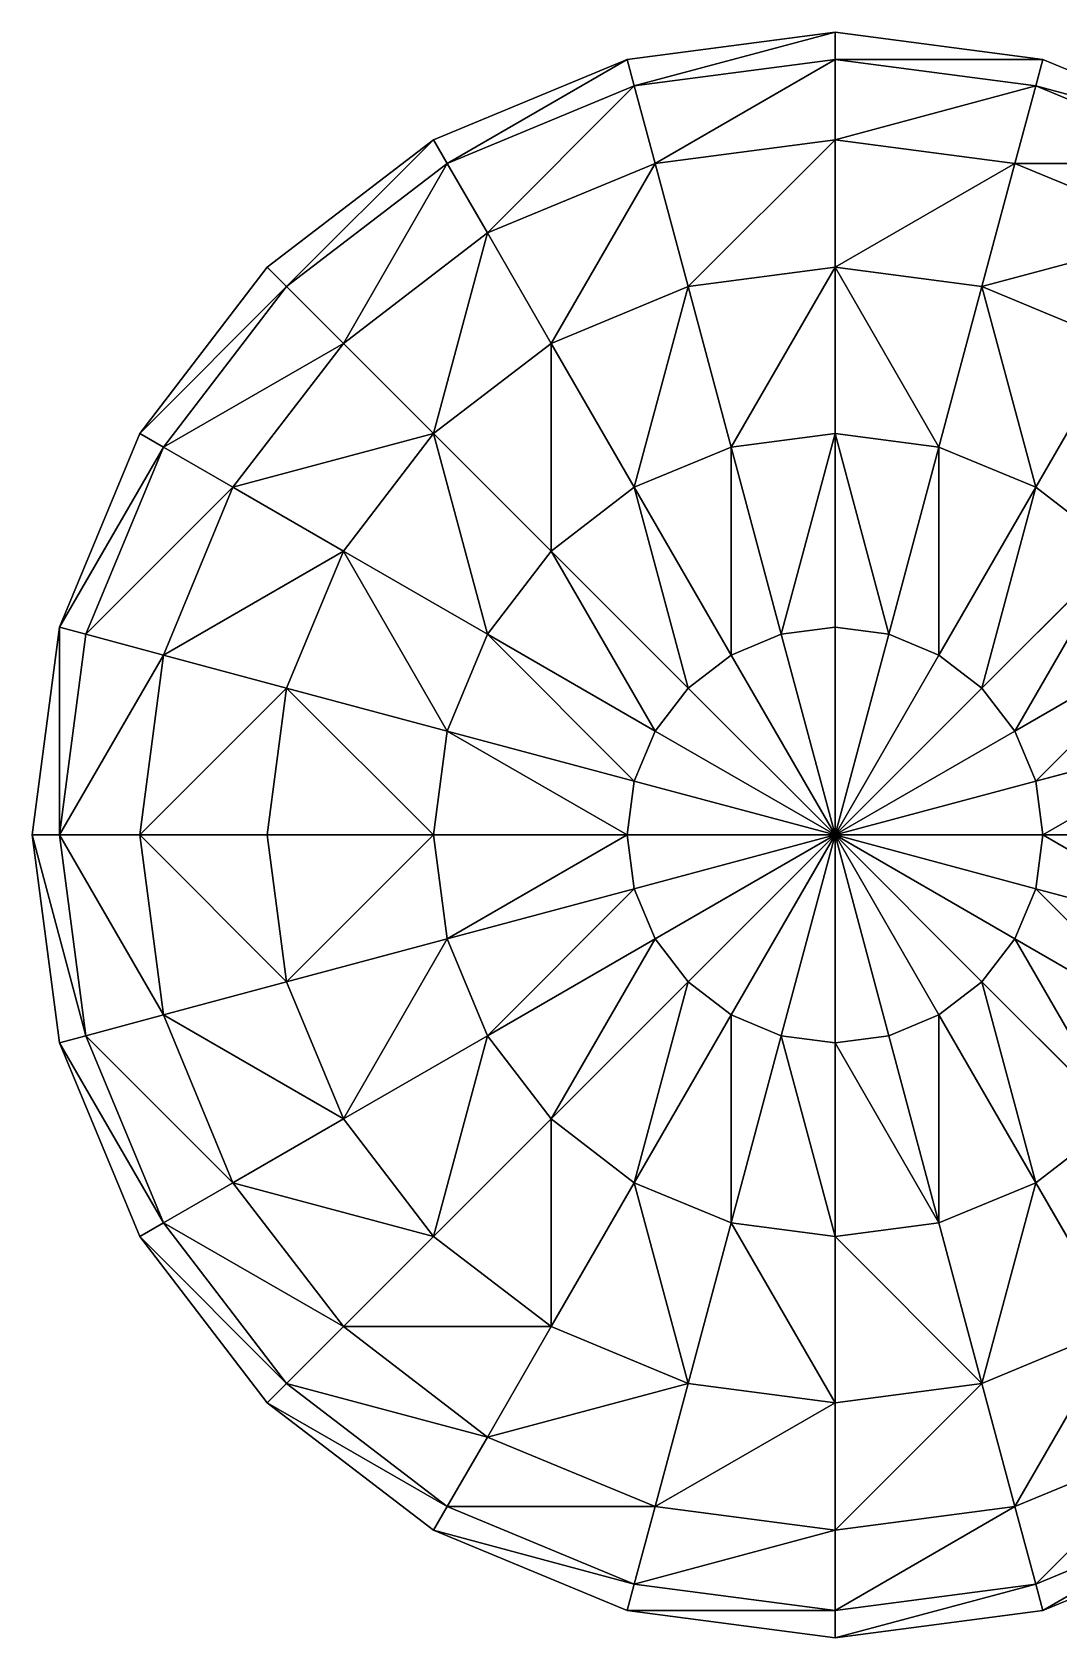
# Model space of a CAD drawing. Extents: x 0 to 80, y 0 to 80.
# Drawn here: x 0 to 51.2, y 0 to 80 of the extents above; entities that cross this region are included whole.
import ezdxf

# ---------------------------------------------------------------- set-up
doc = ezdxf.new("R2010")
doc.units = 0
doc.header["$MEASUREMENT"] = 0
doc.layers.get('0').update_dxf_attribs({"color": 13, "linetype": 'CONTINUOUS'})

msp = doc.modelspace()

# ---------------------------------------------------------------- linework, layer by layer
for p, q in [((29.647, 78.637), (40, 80)), ((40, 78.637, 10.353), (40, 80)), ((40, 80), (50.353, 78.637)), ((20, 74.641), (29.647, 78.637)), ((30, 77.321, 10.353), (29.647, 78.637)), ((30, 77.321, 10.353), (40, 78.637, 10.353)), ((40, 74.641, 20), (40, 78.637, 10.353)), ((40, 78.637, 10.353), (50, 77.321, 10.353)), ((50, 77.321, 10.353), (50.353, 78.637)), ((50.353, 78.637), (60, 74.641)), ((20.681, 73.461, 10.353), (30, 77.321, 10.353)), ((31.034, 73.461, 20), (30, 77.321, 10.353)), ((48.966, 73.461, 20), (50, 77.321, 10.353)), ((50, 77.321, 10.353), (59.319, 73.461, 10.353)), ((11.716, 68.284), (20, 74.641)), ((20.681, 73.461, 10.353), (20, 74.641)), ((31.034, 73.461, 20), (40, 74.641, 20)), ((40, 68.284, 28.284), (40, 74.641, 20)), ((40, 74.641, 20), (48.966, 73.461, 20)), ((12.679, 67.321, 10.353), (20.681, 73.461, 10.353)), ((22.679, 70, 20), (20.681, 73.461, 10.353)), ((22.679, 70, 20), (31.034, 73.461, 20)), ((32.679, 67.321, 28.284), (31.034, 73.461, 20)), ((47.321, 67.321, 28.284), (48.966, 73.461, 20)), ((48.966, 73.461, 20), (57.321, 70, 20)), ((15.505, 64.495, 20), (22.679, 70, 20)), ((25.858, 64.495, 28.284), (22.679, 70, 20)), ((5.359, 60), (11.716, 68.284)), ((12.679, 67.321, 10.353), (11.716, 68.284)), ((32.679, 67.321, 28.284), (40, 68.284, 28.284)), ((40, 60, 34.641), (40, 68.284, 28.284)), ((40, 68.284, 28.284), (47.321, 67.321, 28.284)), ((6.539, 59.319, 10.353), (12.679, 67.321, 10.353)), ((15.505, 64.495, 20), (12.679, 67.321, 10.353)), ((25.858, 64.495, 28.284), (32.679, 67.321, 28.284)), ((34.824, 59.319, 34.641), (32.679, 67.321, 28.284)), ((45.176, 59.319, 34.641), (47.321, 67.321, 28.284)), ((47.321, 67.321, 28.284), (54.142, 64.495, 28.284)), ((10, 57.321, 20), (15.505, 64.495, 20)), ((20, 60, 28.284), (15.505, 64.495, 20)), ((20, 60, 28.284), (25.858, 64.495, 28.284)), ((30, 57.321, 34.641), (25.858, 64.495, 28.284)), ((50, 57.321, 34.641), (54.142, 64.495, 28.284)), ((1.363, 50.353), (5.359, 60)), ((6.539, 59.319, 10.353), (5.359, 60)), ((15.505, 54.142, 28.284), (20, 60, 28.284)), ((25.858, 54.142, 34.641), (20, 60, 28.284)), ((34.824, 59.319, 34.641), (40, 60, 34.641)), ((40, 50.353, 38.637), (40, 60, 34.641)), ((40, 60, 34.641), (45.176, 59.319, 34.641)), ((2.679, 50, 10.353), (6.539, 59.319, 10.353)), ((10, 57.321, 20), (6.539, 59.319, 10.353)), ((30, 57.321, 34.641), (34.824, 59.319, 34.641)), ((37.321, 50, 38.637), (34.824, 59.319, 34.641)), ((42.679, 50, 38.637), (45.176, 59.319, 34.641)), ((45.176, 59.319, 34.641), (50, 57.321, 34.641)), ((6.539, 48.966, 20), (10, 57.321, 20)), ((15.505, 54.142, 28.284), (10, 57.321, 20)), ((25.858, 54.142, 34.641), (30, 57.321, 34.641)), ((34.824, 48.966, 38.637), (30, 57.321, 34.641)), ((45.176, 48.966, 38.637), (50, 57.321, 34.641)), ((50, 57.321, 34.641), (54.142, 54.142, 34.641)), ((12.679, 47.321, 28.284), (15.505, 54.142, 28.284)), ((22.679, 50, 34.641), (15.505, 54.142, 28.284)), ((22.679, 50, 34.641), (25.858, 54.142, 34.641)), ((32.679, 47.321, 38.637), (25.858, 54.142, 34.641)), ((47.321, 47.321, 38.637), (54.142, 54.142, 34.641)), ((0, 40), (1.363, 50.353)), ((2.679, 50, 10.353), (1.363, 50.353)), ((1.363, 40, 10.353), (2.679, 50, 10.353)), ((6.539, 48.966, 20), (2.679, 50, 10.353)), ((20.681, 45.176, 34.641), (22.679, 50, 34.641)), ((31.034, 45.176, 38.637), (22.679, 50, 34.641)), ((34.824, 48.966, 38.637), (37.321, 50, 38.637)), ((37.321, 50, 38.637), (40, 50.353, 38.637)), ((40, 40, 40), (37.321, 50, 38.637)), ((40, 40, 40), (40, 50.353, 38.637)), ((40, 50.353, 38.637), (42.679, 50, 38.637)), ((40, 40, 40), (42.679, 50, 38.637)), ((42.679, 50, 38.637), (45.176, 48.966, 38.637)), ((48.966, 45.176, 38.637), (57.321, 50, 34.641)), ((5.359, 40, 20), (6.539, 48.966, 20)), ((12.679, 47.321, 28.284), (6.539, 48.966, 20)), ((32.679, 47.321, 38.637), (34.824, 48.966, 38.637)), ((40, 40, 40), (34.824, 48.966, 38.637)), ((40, 40, 40), (45.176, 48.966, 38.637)), ((45.176, 48.966, 38.637), (47.321, 47.321, 38.637)), ((11.716, 40, 28.284), (12.679, 47.321, 28.284)), ((20.681, 45.176, 34.641), (12.679, 47.321, 28.284)), ((31.034, 45.176, 38.637), (32.679, 47.321, 38.637)), ((40, 40, 40), (32.679, 47.321, 38.637)), ((40, 40, 40), (47.321, 47.321, 38.637)), ((47.321, 47.321, 38.637), (48.966, 45.176, 38.637)), ((20, 40, 34.641), (20.681, 45.176, 34.641)), ((30, 42.679, 38.637), (20.681, 45.176, 34.641)), ((30, 42.679, 38.637), (31.034, 45.176, 38.637)), ((40, 40, 40), (31.034, 45.176, 38.637)), ((40, 40, 40), (48.966, 45.176, 38.637)), ((48.966, 45.176, 38.637), (50, 42.679, 38.637)), ((50, 42.679, 38.637), (59.319, 45.176, 34.641)), ((29.647, 40, 38.637), (30, 42.679, 38.637)), ((40, 40, 40), (30, 42.679, 38.637)), ((40, 40, 40), (50, 42.679, 38.637)), ((50, 42.679, 38.637), (50.353, 40, 38.637)), ((1.363, 29.647), (0, 40)), ((1.363, 40, 10.353), (0, 40)), ((5.359, 40, 20), (1.363, 40, 10.353)), ((2.679, 30, 10.353), (1.363, 40, 10.353)), ((6.539, 31.034, 20), (5.359, 40, 20)), ((11.716, 40, 28.284), (5.359, 40, 20)), ((20, 40, 34.641), (11.716, 40, 28.284)), ((12.679, 32.679, 28.284), (11.716, 40, 28.284)), ((29.647, 40, 38.637), (20, 40, 34.641)), ((20.681, 34.824, 34.641), (20, 40, 34.641)), ((30, 37.321, 38.637), (29.647, 40, 38.637)), ((40, 40, 40), (29.647, 40, 38.637)), ((40, 40, 40), (30, 37.321, 38.637)), ((40, 40, 40), (31.034, 34.824, 38.637)), ((40, 40, 40), (32.679, 32.679, 38.637)), ((40, 40, 40), (34.824, 31.034, 38.637)), ((40, 40, 40), (37.321, 30, 38.637)), ((40, 40, 40), (50, 37.321, 38.637)), ((50.353, 40, 38.637), (40, 40, 40)), ((40, 40, 40), (48.966, 34.824, 38.637)), ((40, 40, 40), (47.321, 32.679, 38.637)), ((40, 40, 40), (45.176, 31.034, 38.637)), ((40, 40, 40), (42.679, 30, 38.637)), ((40, 40, 40), (40, 29.647, 38.637)), ((50.353, 40, 38.637), (50, 37.321, 38.637)), ((60, 40, 34.641), (50.353, 40, 38.637)), ((30, 37.321, 38.637), (20.681, 34.824, 34.641)), ((31.034, 34.824, 38.637), (30, 37.321, 38.637)), ((50, 37.321, 38.637), (48.966, 34.824, 38.637)), ((50, 37.321, 38.637), (59.319, 34.824, 34.641)), ((20.681, 34.824, 34.641), (12.679, 32.679, 28.284)), ((22.679, 30, 34.641), (20.681, 34.824, 34.641)), ((31.034, 34.824, 38.637), (22.679, 30, 34.641)), ((32.679, 32.679, 38.637), (31.034, 34.824, 38.637)), ((48.966, 34.824, 38.637), (47.321, 32.679, 38.637)), ((48.966, 34.824, 38.637), (57.321, 30, 34.641)), ((12.679, 32.679, 28.284), (6.539, 31.034, 20)), ((15.505, 25.858, 28.284), (12.679, 32.679, 28.284)), ((32.679, 32.679, 38.637), (25.858, 25.858, 34.641)), ((34.824, 31.034, 38.637), (32.679, 32.679, 38.637)), ((47.321, 32.679, 38.637), (45.176, 31.034, 38.637)), ((47.321, 32.679, 38.637), (54.142, 25.858, 34.641)), ((6.539, 31.034, 20), (2.679, 30, 10.353)), ((10, 22.679, 20), (6.539, 31.034, 20)), ((34.824, 31.034, 38.637), (30, 22.679, 34.641)), ((37.321, 30, 38.637), (34.824, 31.034, 38.637)), ((45.176, 31.034, 38.637), (42.679, 30, 38.637)), ((45.176, 31.034, 38.637), (50, 22.679, 34.641)), ((2.679, 30, 10.353), (1.363, 29.647)), ((5.359, 20), (1.363, 29.647)), ((6.539, 20.681, 10.353), (2.679, 30, 10.353)), ((22.679, 30, 34.641), (15.505, 25.858, 28.284)), ((25.858, 25.858, 34.641), (22.679, 30, 34.641)), ((37.321, 30, 38.637), (34.824, 20.681, 34.641)), ((40, 29.647, 38.637), (37.321, 30, 38.637)), ((42.679, 30, 38.637), (40, 29.647, 38.637)), ((40, 29.647, 38.637), (40, 20, 34.641)), ((42.679, 30, 38.637), (45.176, 20.681, 34.641)), ((15.505, 25.858, 28.284), (10, 22.679, 20)), ((20, 20, 28.284), (15.505, 25.858, 28.284)), ((25.858, 25.858, 34.641), (20, 20, 28.284)), ((30, 22.679, 34.641), (25.858, 25.858, 34.641)), ((54.142, 25.858, 34.641), (50, 22.679, 34.641)), ((10, 22.679, 20), (6.539, 20.681, 10.353)), ((15.505, 15.505, 20), (10, 22.679, 20)), ((30, 22.679, 34.641), (25.858, 15.505, 28.284)), ((34.824, 20.681, 34.641), (30, 22.679, 34.641)), ((50, 22.679, 34.641), (45.176, 20.681, 34.641)), ((50, 22.679, 34.641), (54.142, 15.505, 28.284)), ((6.539, 20.681, 10.353), (5.359, 20)), ((12.679, 12.679, 10.353), (6.539, 20.681, 10.353)), ((34.824, 20.681, 34.641), (32.679, 12.679, 28.284)), ((40, 20, 34.641), (34.824, 20.681, 34.641)), ((45.176, 20.681, 34.641), (40, 20, 34.641)), ((40, 20, 34.641), (40, 11.716, 28.284)), ((45.176, 20.681, 34.641), (47.321, 12.679, 28.284)), ((11.716, 11.716), (5.359, 20)), ((20, 20, 28.284), (15.505, 15.505, 20)), ((25.858, 15.505, 28.284), (20, 20, 28.284)), ((15.505, 15.505, 20), (12.679, 12.679, 10.353)), ((22.679, 10, 20), (15.505, 15.505, 20)), ((25.858, 15.505, 28.284), (22.679, 10, 20)), ((32.679, 12.679, 28.284), (25.858, 15.505, 28.284)), ((54.142, 15.505, 28.284), (47.321, 12.679, 28.284)), ((12.679, 12.679, 10.353), (11.716, 11.716)), ((20.681, 6.539, 10.353), (12.679, 12.679, 10.353)), ((32.679, 12.679, 28.284), (31.034, 6.539, 20)), ((40, 11.716, 28.284), (32.679, 12.679, 28.284)), ((47.321, 12.679, 28.284), (40, 11.716, 28.284)), ((47.321, 12.679, 28.284), (48.966, 6.539, 20)), ((20, 5.359), (11.716, 11.716)), ((40, 11.716, 28.284), (40, 5.359, 20)), ((22.679, 10, 20), (20.681, 6.539, 10.353)), ((31.034, 6.539, 20), (22.679, 10, 20)), ((57.321, 10, 20), (48.966, 6.539, 20)), ((20.681, 6.539, 10.353), (20, 5.359)), ((30, 2.679, 10.353), (20.681, 6.539, 10.353)), ((31.034, 6.539, 20), (30, 2.679, 10.353)), ((40, 5.359, 20), (31.034, 6.539, 20)), ((48.966, 6.539, 20), (40, 5.359, 20)), ((48.966, 6.539, 20), (50, 2.679, 10.353)), ((59.319, 6.539, 10.353), (50, 2.679, 10.353)), ((29.647, 1.363), (20, 5.359)), ((40, 5.359, 20), (40, 1.363, 10.353)), ((60, 5.359), (50.353, 1.363)), ((30, 2.679, 10.353), (29.647, 1.363)), ((40, 1.363, 10.353), (30, 2.679, 10.353)), ((50, 2.679, 10.353), (40, 1.363, 10.353)), ((50, 2.679, 10.353), (50.353, 1.363)), ((40, 0), (29.647, 1.363)), ((40, 1.363, 10.353), (40, 0)), ((50.353, 1.363), (40, 0))]:
    msp.add_line(p, q)

# ---------------------------------------------------------------- meshes
mesh = msp.add_polyface()
corners = [(30, 77.321, 10.353), (40, 80), (29.647, 78.637), (40, 78.637, 10.353)]
mesh.append_faces([[corners[k] for k in face] for face in [(0, 1, 2), (1, 0, 3)]], dxfattribs={"vtx0": -1})
mesh = msp.add_polyface()
corners = [(40, 78.637, 10.353), (50.353, 78.637), (40, 80), (50, 77.321, 10.353)]
mesh.append_faces([[corners[k] for k in face] for face in [(0, 1, 2), (1, 0, 3)]], dxfattribs={"vtx0": -1})
mesh = msp.add_polyface()
corners = [(20.681, 73.461, 10.353), (29.647, 78.637), (20, 74.641), (30, 77.321, 10.353)]
mesh.append_faces([[corners[k] for k in face] for face in [(0, 1, 2), (1, 0, 3)]], dxfattribs={"vtx0": -1})
mesh = msp.add_polyface()
corners = [(31.034, 73.461, 20), (40, 78.637, 10.353), (30, 77.321, 10.353), (40, 74.641, 20)]
mesh.append_faces([[corners[k] for k in face] for face in [(0, 1, 2), (1, 0, 3)]], dxfattribs={"vtx0": -1})
mesh = msp.add_polyface()
corners = [(40, 74.641, 20), (50, 77.321, 10.353), (40, 78.637, 10.353), (48.966, 73.461, 20)]
mesh.append_faces([[corners[k] for k in face] for face in [(0, 1, 2), (1, 0, 3)]], dxfattribs={"vtx0": -1})
mesh = msp.add_polyface()
corners = [(50, 77.321, 10.353), (60, 74.641), (50.353, 78.637), (59.319, 73.461, 10.353)]
mesh.append_faces([[corners[k] for k in face] for face in [(0, 1, 2), (1, 0, 3)]], dxfattribs={"vtx0": -1})
mesh = msp.add_polyface()
corners = [(22.679, 70, 20), (30, 77.321, 10.353), (20.681, 73.461, 10.353), (31.034, 73.461, 20)]
mesh.append_faces([[corners[k] for k in face] for face in [(0, 1, 2), (1, 0, 3)]], dxfattribs={"vtx0": -1})
mesh = msp.add_polyface()
corners = [(48.966, 73.461, 20), (59.319, 73.461, 10.353), (50, 77.321, 10.353), (57.321, 70, 20)]
mesh.append_faces([[corners[k] for k in face] for face in [(0, 1, 2), (1, 0, 3)]], dxfattribs={"vtx0": -1})
mesh = msp.add_polyface()
corners = [(12.679, 67.321, 10.353), (20, 74.641), (11.716, 68.284), (20.681, 73.461, 10.353)]
mesh.append_faces([[corners[k] for k in face] for face in [(0, 1, 2), (1, 0, 3)]], dxfattribs={"vtx0": -1})
mesh = msp.add_polyface()
corners = [(32.679, 67.321, 28.284), (40, 74.641, 20), (31.034, 73.461, 20), (40, 68.284, 28.284)]
mesh.append_faces([[corners[k] for k in face] for face in [(0, 1, 2), (1, 0, 3)]], dxfattribs={"vtx0": -1})
mesh = msp.add_polyface()
corners = [(40, 68.284, 28.284), (48.966, 73.461, 20), (40, 74.641, 20), (47.321, 67.321, 28.284)]
mesh.append_faces([[corners[k] for k in face] for face in [(0, 1, 2), (1, 0, 3)]], dxfattribs={"vtx0": -1})
mesh = msp.add_polyface()
corners = [(15.505, 64.495, 20), (20.681, 73.461, 10.353), (12.679, 67.321, 10.353), (22.679, 70, 20)]
mesh.append_faces([[corners[k] for k in face] for face in [(0, 1, 2), (1, 0, 3)]], dxfattribs={"vtx0": -1})
mesh = msp.add_polyface()
corners = [(25.858, 64.495, 28.284), (31.034, 73.461, 20), (22.679, 70, 20), (32.679, 67.321, 28.284)]
mesh.append_faces([[corners[k] for k in face] for face in [(0, 1, 2), (1, 0, 3)]], dxfattribs={"vtx0": -1})
mesh = msp.add_polyface()
corners = [(47.321, 67.321, 28.284), (57.321, 70, 20), (48.966, 73.461, 20), (54.142, 64.495, 28.284)]
mesh.append_faces([[corners[k] for k in face] for face in [(0, 1, 2), (1, 0, 3)]], dxfattribs={"vtx0": -1})
mesh = msp.add_polyface()
corners = [(20, 60, 28.284), (22.679, 70, 20), (15.505, 64.495, 20), (25.858, 64.495, 28.284)]
mesh.append_faces([[corners[k] for k in face] for face in [(0, 1, 2), (1, 0, 3)]], dxfattribs={"vtx0": -1})
mesh = msp.add_polyface()
corners = [(12.679, 67.321, 10.353), (5.359, 60), (6.539, 59.319, 10.353), (11.716, 68.284)]
mesh.append_faces([[corners[k] for k in face] for face in [(0, 1, 2), (1, 0, 3)]], dxfattribs={"vtx0": -1})
mesh = msp.add_polyface()
corners = [(34.824, 59.319, 34.641), (40, 68.284, 28.284), (32.679, 67.321, 28.284), (40, 60, 34.641)]
mesh.append_faces([[corners[k] for k in face] for face in [(0, 1, 2), (1, 0, 3)]], dxfattribs={"vtx0": -1})
mesh = msp.add_polyface()
corners = [(45.176, 59.319, 34.641), (40, 68.284, 28.284), (40, 60, 34.641), (47.321, 67.321, 28.284)]
mesh.append_faces([[corners[k] for k in face] for face in [(0, 1, 2), (1, 0, 3)]], dxfattribs={"vtx0": -1})
mesh = msp.add_polyface()
corners = [(15.505, 64.495, 20), (6.539, 59.319, 10.353), (10, 57.321, 20), (12.679, 67.321, 10.353)]
mesh.append_faces([[corners[k] for k in face] for face in [(0, 1, 2), (1, 0, 3)]], dxfattribs={"vtx0": -1})
mesh = msp.add_polyface()
corners = [(30, 57.321, 34.641), (32.679, 67.321, 28.284), (25.858, 64.495, 28.284), (34.824, 59.319, 34.641)]
mesh.append_faces([[corners[k] for k in face] for face in [(0, 1, 2), (1, 0, 3)]], dxfattribs={"vtx0": -1})
mesh = msp.add_polyface()
corners = [(50, 57.321, 34.641), (47.321, 67.321, 28.284), (45.176, 59.319, 34.641), (54.142, 64.495, 28.284)]
mesh.append_faces([[corners[k] for k in face] for face in [(0, 1, 2), (1, 0, 3)]], dxfattribs={"vtx0": -1})
mesh = msp.add_polyface()
corners = [(20, 60, 28.284), (10, 57.321, 20), (15.505, 54.142, 28.284), (15.505, 64.495, 20)]
mesh.append_faces([[corners[k] for k in face] for face in [(0, 1, 2), (1, 0, 3)]], dxfattribs={"vtx0": -1})
mesh = msp.add_polyface()
corners = [(25.858, 54.142, 34.641), (25.858, 64.495, 28.284), (20, 60, 28.284), (30, 57.321, 34.641)]
mesh.append_faces([[corners[k] for k in face] for face in [(0, 1, 2), (1, 0, 3)]], dxfattribs={"vtx0": -1})
mesh = msp.add_polyface()
corners = [(54.142, 54.142, 34.641), (54.142, 64.495, 28.284), (50, 57.321, 34.641), (60, 60, 28.284)]
mesh.append_faces([[corners[k] for k in face] for face in [(0, 1, 2), (1, 0, 3)]], dxfattribs={"vtx0": -1})
mesh = msp.add_polyface()
corners = [(6.539, 59.319, 10.353), (1.363, 50.353), (2.679, 50, 10.353), (5.359, 60)]
mesh.append_faces([[corners[k] for k in face] for face in [(0, 1, 2), (1, 0, 3)]], dxfattribs={"vtx0": -1})
mesh = msp.add_polyface()
corners = [(22.679, 50, 34.641), (20, 60, 28.284), (15.505, 54.142, 28.284), (25.858, 54.142, 34.641)]
mesh.append_faces([[corners[k] for k in face] for face in [(0, 1, 2), (1, 0, 3)]], dxfattribs={"vtx0": -1})
mesh = msp.add_polyface()
corners = [(37.321, 50, 38.637), (40, 60, 34.641), (34.824, 59.319, 34.641), (40, 50.353, 38.637)]
mesh.append_faces([[corners[k] for k in face] for face in [(0, 1, 2), (1, 0, 3)]], dxfattribs={"vtx0": -1})
mesh = msp.add_polyface()
corners = [(42.679, 50, 38.637), (40, 60, 34.641), (40, 50.353, 38.637), (45.176, 59.319, 34.641)]
mesh.append_faces([[corners[k] for k in face] for face in [(0, 1, 2), (1, 0, 3)]], dxfattribs={"vtx0": -1})
mesh = msp.add_polyface()
corners = [(10, 57.321, 20), (2.679, 50, 10.353), (6.539, 48.966, 20), (6.539, 59.319, 10.353)]
mesh.append_faces([[corners[k] for k in face] for face in [(0, 1, 2), (1, 0, 3)]], dxfattribs={"vtx0": -1})
mesh = msp.add_polyface()
corners = [(34.824, 48.966, 38.637), (34.824, 59.319, 34.641), (30, 57.321, 34.641), (37.321, 50, 38.637)]
mesh.append_faces([[corners[k] for k in face] for face in [(0, 1, 2), (1, 0, 3)]], dxfattribs={"vtx0": -1})
mesh = msp.add_polyface()
corners = [(45.176, 48.966, 38.637), (45.176, 59.319, 34.641), (42.679, 50, 38.637), (50, 57.321, 34.641)]
mesh.append_faces([[corners[k] for k in face] for face in [(0, 1, 2), (1, 0, 3)]], dxfattribs={"vtx0": -1})
mesh = msp.add_polyface()
corners = [(15.505, 54.142, 28.284), (6.539, 48.966, 20), (12.679, 47.321, 28.284), (10, 57.321, 20)]
mesh.append_faces([[corners[k] for k in face] for face in [(0, 1, 2), (1, 0, 3)]], dxfattribs={"vtx0": -1})
mesh = msp.add_polyface()
corners = [(32.679, 47.321, 38.637), (30, 57.321, 34.641), (25.858, 54.142, 34.641), (34.824, 48.966, 38.637)]
mesh.append_faces([[corners[k] for k in face] for face in [(0, 1, 2), (1, 0, 3)]], dxfattribs={"vtx0": -1})
mesh = msp.add_polyface()
corners = [(47.321, 47.321, 38.637), (50, 57.321, 34.641), (45.176, 48.966, 38.637), (54.142, 54.142, 34.641)]
mesh.append_faces([[corners[k] for k in face] for face in [(0, 1, 2), (1, 0, 3)]], dxfattribs={"vtx0": -1})
mesh = msp.add_polyface()
corners = [(20.681, 45.176, 34.641), (15.505, 54.142, 28.284), (12.679, 47.321, 28.284), (22.679, 50, 34.641)]
mesh.append_faces([[corners[k] for k in face] for face in [(0, 1, 2), (1, 0, 3)]], dxfattribs={"vtx0": -1})
mesh = msp.add_polyface()
corners = [(31.034, 45.176, 38.637), (25.858, 54.142, 34.641), (22.679, 50, 34.641), (32.679, 47.321, 38.637)]
mesh.append_faces([[corners[k] for k in face] for face in [(0, 1, 2), (1, 0, 3)]], dxfattribs={"vtx0": -1})
mesh = msp.add_polyface()
corners = [(48.966, 45.176, 38.637), (54.142, 54.142, 34.641), (47.321, 47.321, 38.637), (57.321, 50, 34.641)]
mesh.append_faces([[corners[k] for k in face] for face in [(0, 1, 2), (1, 0, 3)]], dxfattribs={"vtx0": -1})
mesh = msp.add_polyface()
corners = [(1.363, 40, 10.353), (1.363, 50.353), (0, 40), (2.679, 50, 10.353)]
mesh.append_faces([[corners[k] for k in face] for face in [(0, 1, 2), (1, 0, 3)]], dxfattribs={"vtx0": -1})
mesh = msp.add_polyface()
corners = [(6.539, 48.966, 20), (1.363, 40, 10.353), (5.359, 40, 20), (2.679, 50, 10.353)]
mesh.append_faces([[corners[k] for k in face] for face in [(0, 1, 2), (1, 0, 3)]], dxfattribs={"vtx0": -1})
mesh = msp.add_polyface()
corners = [(30, 42.679, 38.637), (22.679, 50, 34.641), (20.681, 45.176, 34.641), (31.034, 45.176, 38.637)]
mesh.append_faces([[corners[k] for k in face] for face in [(0, 1, 2), (1, 0, 3)]], dxfattribs={"vtx0": -1})
mesh = msp.add_polyface()
corners = [(40, 40, 40), (37.321, 50, 38.637), (34.824, 48.966, 38.637)]
mesh.append_faces([[corners[k] for k in face] for face in [(0, 1, 2)]])
mesh = msp.add_polyface()
corners = [(40, 50.353, 38.637), (37.321, 50, 38.637), (40, 40, 40)]
mesh.append_faces([[corners[k] for k in face] for face in [(0, 1, 2)]])
mesh = msp.add_polyface()
corners = [(42.679, 50, 38.637), (40, 50.353, 38.637), (40, 40, 40)]
mesh.append_faces([[corners[k] for k in face] for face in [(0, 1, 2)]])
mesh = msp.add_polyface()
corners = [(45.176, 48.966, 38.637), (42.679, 50, 38.637), (40, 40, 40)]
mesh.append_faces([[corners[k] for k in face] for face in [(0, 1, 2)]])
mesh = msp.add_polyface()
corners = [(50, 42.679, 38.637), (57.321, 50, 34.641), (48.966, 45.176, 38.637), (59.319, 45.176, 34.641)]
mesh.append_faces([[corners[k] for k in face] for face in [(0, 1, 2), (1, 0, 3)]], dxfattribs={"vtx0": -1})
mesh = msp.add_polyface()
corners = [(12.679, 47.321, 28.284), (5.359, 40, 20), (11.716, 40, 28.284), (6.539, 48.966, 20)]
mesh.append_faces([[corners[k] for k in face] for face in [(0, 1, 2), (1, 0, 3)]], dxfattribs={"vtx0": -1})
mesh = msp.add_polyface()
corners = [(40, 40, 40), (34.824, 48.966, 38.637), (32.679, 47.321, 38.637)]
mesh.append_faces([[corners[k] for k in face] for face in [(0, 1, 2)]])
mesh = msp.add_polyface()
corners = [(47.321, 47.321, 38.637), (45.176, 48.966, 38.637), (40, 40, 40)]
mesh.append_faces([[corners[k] for k in face] for face in [(0, 1, 2)]])
mesh = msp.add_polyface()
corners = [(20, 40, 34.641), (12.679, 47.321, 28.284), (11.716, 40, 28.284), (20.681, 45.176, 34.641)]
mesh.append_faces([[corners[k] for k in face] for face in [(0, 1, 2), (1, 0, 3)]], dxfattribs={"vtx0": -1})
mesh = msp.add_polyface()
corners = [(40, 40, 40), (32.679, 47.321, 38.637), (31.034, 45.176, 38.637)]
mesh.append_faces([[corners[k] for k in face] for face in [(0, 1, 2)]])
mesh = msp.add_polyface()
corners = [(48.966, 45.176, 38.637), (47.321, 47.321, 38.637), (40, 40, 40)]
mesh.append_faces([[corners[k] for k in face] for face in [(0, 1, 2)]])
mesh = msp.add_polyface()
corners = [(29.647, 40, 38.637), (20.681, 45.176, 34.641), (20, 40, 34.641), (30, 42.679, 38.637)]
mesh.append_faces([[corners[k] for k in face] for face in [(0, 1, 2), (1, 0, 3)]], dxfattribs={"vtx0": -1})
mesh = msp.add_polyface()
corners = [(40, 40, 40), (31.034, 45.176, 38.637), (30, 42.679, 38.637)]
mesh.append_faces([[corners[k] for k in face] for face in [(0, 1, 2)]])
mesh = msp.add_polyface()
corners = [(50, 42.679, 38.637), (48.966, 45.176, 38.637), (40, 40, 40)]
mesh.append_faces([[corners[k] for k in face] for face in [(0, 1, 2)]])
mesh = msp.add_polyface()
corners = [(50.353, 40, 38.637), (59.319, 45.176, 34.641), (50, 42.679, 38.637), (60, 40, 34.641)]
mesh.append_faces([[corners[k] for k in face] for face in [(0, 1, 2), (1, 0, 3)]], dxfattribs={"vtx0": -1})
mesh = msp.add_polyface()
corners = [(40, 40, 40), (30, 42.679, 38.637), (29.647, 40, 38.637)]
mesh.append_faces([[corners[k] for k in face] for face in [(0, 1, 2)]])
mesh = msp.add_polyface()
corners = [(50.353, 40, 38.637), (50, 42.679, 38.637), (40, 40, 40)]
mesh.append_faces([[corners[k] for k in face] for face in [(0, 1, 2)]])
mesh = msp.add_polyface()
corners = [(2.679, 30, 10.353), (0, 40), (1.363, 29.647), (1.363, 40, 10.353)]
mesh.append_faces([[corners[k] for k in face] for face in [(0, 1, 2), (1, 0, 3)]], dxfattribs={"vtx0": -1})
mesh = msp.add_polyface()
corners = [(6.539, 31.034, 20), (1.363, 40, 10.353), (2.679, 30, 10.353), (5.359, 40, 20)]
mesh.append_faces([[corners[k] for k in face] for face in [(0, 1, 2), (1, 0, 3)]], dxfattribs={"vtx0": -1})
mesh = msp.add_polyface()
corners = [(12.679, 32.679, 28.284), (5.359, 40, 20), (6.539, 31.034, 20), (11.716, 40, 28.284)]
mesh.append_faces([[corners[k] for k in face] for face in [(0, 1, 2), (1, 0, 3)]], dxfattribs={"vtx0": -1})
mesh = msp.add_polyface()
corners = [(12.679, 32.679, 28.284), (20, 40, 34.641), (11.716, 40, 28.284), (20.681, 34.824, 34.641)]
mesh.append_faces([[corners[k] for k in face] for face in [(0, 1, 2), (1, 0, 3)]], dxfattribs={"vtx0": -1})
mesh = msp.add_polyface()
corners = [(20.681, 34.824, 34.641), (29.647, 40, 38.637), (20, 40, 34.641), (30, 37.321, 38.637)]
mesh.append_faces([[corners[k] for k in face] for face in [(0, 1, 2), (1, 0, 3)]], dxfattribs={"vtx0": -1})
mesh = msp.add_polyface()
corners = [(40, 40, 40), (29.647, 40, 38.637), (30, 37.321, 38.637)]
mesh.append_faces([[corners[k] for k in face] for face in [(0, 1, 2)]])
mesh = msp.add_polyface()
corners = [(40, 40, 40), (30, 37.321, 38.637), (31.034, 34.824, 38.637)]
mesh.append_faces([[corners[k] for k in face] for face in [(0, 1, 2)]])
mesh = msp.add_polyface()
corners = [(40, 40, 40), (31.034, 34.824, 38.637), (32.679, 32.679, 38.637)]
mesh.append_faces([[corners[k] for k in face] for face in [(0, 1, 2)]])
mesh = msp.add_polyface()
corners = [(40, 40, 40), (32.679, 32.679, 38.637), (34.824, 31.034, 38.637)]
mesh.append_faces([[corners[k] for k in face] for face in [(0, 1, 2)]])
mesh = msp.add_polyface()
corners = [(40, 40, 40), (34.824, 31.034, 38.637), (37.321, 30, 38.637)]
mesh.append_faces([[corners[k] for k in face] for face in [(0, 1, 2)]])
mesh = msp.add_polyface()
corners = [(40, 40, 40), (37.321, 30, 38.637), (40, 29.647, 38.637)]
mesh.append_faces([[corners[k] for k in face] for face in [(0, 1, 2)]])
mesh = msp.add_polyface()
corners = [(50.353, 40, 38.637), (40, 40, 40), (50, 37.321, 38.637)]
mesh.append_faces([[corners[k] for k in face] for face in [(0, 1, 2)]])
mesh = msp.add_polyface()
corners = [(50, 37.321, 38.637), (40, 40, 40), (48.966, 34.824, 38.637)]
mesh.append_faces([[corners[k] for k in face] for face in [(0, 1, 2)]])
mesh = msp.add_polyface()
corners = [(48.966, 34.824, 38.637), (40, 40, 40), (47.321, 32.679, 38.637)]
mesh.append_faces([[corners[k] for k in face] for face in [(0, 1, 2)]])
mesh = msp.add_polyface()
corners = [(42.679, 30, 38.637), (40, 40, 40), (40, 29.647, 38.637)]
mesh.append_faces([[corners[k] for k in face] for face in [(0, 1, 2)]])
mesh = msp.add_polyface()
corners = [(47.321, 32.679, 38.637), (40, 40, 40), (45.176, 31.034, 38.637)]
mesh.append_faces([[corners[k] for k in face] for face in [(0, 1, 2)]])
mesh = msp.add_polyface()
corners = [(45.176, 31.034, 38.637), (40, 40, 40), (42.679, 30, 38.637)]
mesh.append_faces([[corners[k] for k in face] for face in [(0, 1, 2)]])
mesh = msp.add_polyface()
corners = [(59.319, 34.824, 34.641), (50.353, 40, 38.637), (50, 37.321, 38.637), (60, 40, 34.641)]
mesh.append_faces([[corners[k] for k in face] for face in [(0, 1, 2), (1, 0, 3)]], dxfattribs={"vtx0": -1})
mesh = msp.add_polyface()
corners = [(22.679, 30, 34.641), (30, 37.321, 38.637), (20.681, 34.824, 34.641), (31.034, 34.824, 38.637)]
mesh.append_faces([[corners[k] for k in face] for face in [(0, 1, 2), (1, 0, 3)]], dxfattribs={"vtx0": -1})
mesh = msp.add_polyface()
corners = [(57.321, 30, 34.641), (50, 37.321, 38.637), (48.966, 34.824, 38.637), (59.319, 34.824, 34.641)]
mesh.append_faces([[corners[k] for k in face] for face in [(0, 1, 2), (1, 0, 3)]], dxfattribs={"vtx0": -1})
mesh = msp.add_polyface()
corners = [(15.505, 25.858, 28.284), (20.681, 34.824, 34.641), (12.679, 32.679, 28.284), (22.679, 30, 34.641)]
mesh.append_faces([[corners[k] for k in face] for face in [(0, 1, 2), (1, 0, 3)]], dxfattribs={"vtx0": -1})
mesh = msp.add_polyface()
corners = [(25.858, 25.858, 34.641), (31.034, 34.824, 38.637), (22.679, 30, 34.641), (32.679, 32.679, 38.637)]
mesh.append_faces([[corners[k] for k in face] for face in [(0, 1, 2), (1, 0, 3)]], dxfattribs={"vtx0": -1})
mesh = msp.add_polyface()
corners = [(54.142, 25.858, 34.641), (48.966, 34.824, 38.637), (47.321, 32.679, 38.637), (57.321, 30, 34.641)]
mesh.append_faces([[corners[k] for k in face] for face in [(0, 1, 2), (1, 0, 3)]], dxfattribs={"vtx0": -1})
mesh = msp.add_polyface()
corners = [(15.505, 25.858, 28.284), (6.539, 31.034, 20), (10, 22.679, 20), (12.679, 32.679, 28.284)]
mesh.append_faces([[corners[k] for k in face] for face in [(0, 1, 2), (1, 0, 3)]], dxfattribs={"vtx0": -1})
mesh = msp.add_polyface()
corners = [(30, 22.679, 34.641), (32.679, 32.679, 38.637), (25.858, 25.858, 34.641), (34.824, 31.034, 38.637)]
mesh.append_faces([[corners[k] for k in face] for face in [(0, 1, 2), (1, 0, 3)]], dxfattribs={"vtx0": -1})
mesh = msp.add_polyface()
corners = [(50, 22.679, 34.641), (47.321, 32.679, 38.637), (45.176, 31.034, 38.637), (54.142, 25.858, 34.641)]
mesh.append_faces([[corners[k] for k in face] for face in [(0, 1, 2), (1, 0, 3)]], dxfattribs={"vtx0": -1})
mesh = msp.add_polyface()
corners = [(10, 22.679, 20), (2.679, 30, 10.353), (6.539, 20.681, 10.353), (6.539, 31.034, 20)]
mesh.append_faces([[corners[k] for k in face] for face in [(0, 1, 2), (1, 0, 3)]], dxfattribs={"vtx0": -1})
mesh = msp.add_polyface()
corners = [(34.824, 20.681, 34.641), (34.824, 31.034, 38.637), (30, 22.679, 34.641), (37.321, 30, 38.637)]
mesh.append_faces([[corners[k] for k in face] for face in [(0, 1, 2), (1, 0, 3)]], dxfattribs={"vtx0": -1})
mesh = msp.add_polyface()
corners = [(45.176, 20.681, 34.641), (45.176, 31.034, 38.637), (42.679, 30, 38.637), (50, 22.679, 34.641)]
mesh.append_faces([[corners[k] for k in face] for face in [(0, 1, 2), (1, 0, 3)]], dxfattribs={"vtx0": -1})
mesh = msp.add_polyface()
corners = [(6.539, 20.681, 10.353), (1.363, 29.647), (5.359, 20), (2.679, 30, 10.353)]
mesh.append_faces([[corners[k] for k in face] for face in [(0, 1, 2), (1, 0, 3)]], dxfattribs={"vtx0": -1})
mesh = msp.add_polyface()
corners = [(20, 20, 28.284), (22.679, 30, 34.641), (15.505, 25.858, 28.284), (25.858, 25.858, 34.641)]
mesh.append_faces([[corners[k] for k in face] for face in [(0, 1, 2), (1, 0, 3)]], dxfattribs={"vtx0": -1})
mesh = msp.add_polyface()
corners = [(40, 20, 34.641), (37.321, 30, 38.637), (34.824, 20.681, 34.641), (40, 29.647, 38.637)]
mesh.append_faces([[corners[k] for k in face] for face in [(0, 1, 2), (1, 0, 3)]], dxfattribs={"vtx0": -1})
mesh = msp.add_polyface()
corners = [(45.176, 20.681, 34.641), (40, 29.647, 38.637), (40, 20, 34.641), (42.679, 30, 38.637)]
mesh.append_faces([[corners[k] for k in face] for face in [(0, 1, 2), (1, 0, 3)]], dxfattribs={"vtx0": -1})
mesh = msp.add_polyface()
corners = [(20, 20, 28.284), (10, 22.679, 20), (15.505, 15.505, 20), (15.505, 25.858, 28.284)]
mesh.append_faces([[corners[k] for k in face] for face in [(0, 1, 2), (1, 0, 3)]], dxfattribs={"vtx0": -1})
mesh = msp.add_polyface()
corners = [(25.858, 15.505, 28.284), (25.858, 25.858, 34.641), (20, 20, 28.284), (30, 22.679, 34.641)]
mesh.append_faces([[corners[k] for k in face] for face in [(0, 1, 2), (1, 0, 3)]], dxfattribs={"vtx0": -1})
mesh = msp.add_polyface()
corners = [(54.142, 15.505, 28.284), (54.142, 25.858, 34.641), (50, 22.679, 34.641), (60, 20, 28.284)]
mesh.append_faces([[corners[k] for k in face] for face in [(0, 1, 2), (1, 0, 3)]], dxfattribs={"vtx0": -1})
mesh = msp.add_polyface()
corners = [(15.505, 15.505, 20), (6.539, 20.681, 10.353), (12.679, 12.679, 10.353), (10, 22.679, 20)]
mesh.append_faces([[corners[k] for k in face] for face in [(0, 1, 2), (1, 0, 3)]], dxfattribs={"vtx0": -1})
mesh = msp.add_polyface()
corners = [(32.679, 12.679, 28.284), (30, 22.679, 34.641), (25.858, 15.505, 28.284), (34.824, 20.681, 34.641)]
mesh.append_faces([[corners[k] for k in face] for face in [(0, 1, 2), (1, 0, 3)]], dxfattribs={"vtx0": -1})
mesh = msp.add_polyface()
corners = [(47.321, 12.679, 28.284), (50, 22.679, 34.641), (45.176, 20.681, 34.641), (54.142, 15.505, 28.284)]
mesh.append_faces([[corners[k] for k in face] for face in [(0, 1, 2), (1, 0, 3)]], dxfattribs={"vtx0": -1})
mesh = msp.add_polyface()
corners = [(12.679, 12.679, 10.353), (5.359, 20), (11.716, 11.716), (6.539, 20.681, 10.353)]
mesh.append_faces([[corners[k] for k in face] for face in [(0, 1, 2), (1, 0, 3)]], dxfattribs={"vtx0": -1})
mesh = msp.add_polyface()
corners = [(40, 11.716, 28.284), (34.824, 20.681, 34.641), (32.679, 12.679, 28.284), (40, 20, 34.641)]
mesh.append_faces([[corners[k] for k in face] for face in [(0, 1, 2), (1, 0, 3)]], dxfattribs={"vtx0": -1})
mesh = msp.add_polyface()
corners = [(47.321, 12.679, 28.284), (40, 20, 34.641), (40, 11.716, 28.284), (45.176, 20.681, 34.641)]
mesh.append_faces([[corners[k] for k in face] for face in [(0, 1, 2), (1, 0, 3)]], dxfattribs={"vtx0": -1})
mesh = msp.add_polyface()
corners = [(25.858, 15.505, 28.284), (15.505, 15.505, 20), (22.679, 10, 20), (20, 20, 28.284)]
mesh.append_faces([[corners[k] for k in face] for face in [(0, 1, 2), (1, 0, 3)]], dxfattribs={"vtx0": -1})
mesh = msp.add_polyface()
corners = [(22.679, 10, 20), (12.679, 12.679, 10.353), (20.681, 6.539, 10.353), (15.505, 15.505, 20)]
mesh.append_faces([[corners[k] for k in face] for face in [(0, 1, 2), (1, 0, 3)]], dxfattribs={"vtx0": -1})
mesh = msp.add_polyface()
corners = [(32.679, 12.679, 28.284), (22.679, 10, 20), (31.034, 6.539, 20), (25.858, 15.505, 28.284)]
mesh.append_faces([[corners[k] for k in face] for face in [(0, 1, 2), (1, 0, 3)]], dxfattribs={"vtx0": -1})
mesh = msp.add_polyface()
corners = [(54.142, 15.505, 28.284), (48.966, 6.539, 20), (57.321, 10, 20), (47.321, 12.679, 28.284)]
mesh.append_faces([[corners[k] for k in face] for face in [(0, 1, 2), (1, 0, 3)]], dxfattribs={"vtx0": -1})
mesh = msp.add_polyface()
corners = [(20.681, 6.539, 10.353), (11.716, 11.716), (20, 5.359), (12.679, 12.679, 10.353)]
mesh.append_faces([[corners[k] for k in face] for face in [(0, 1, 2), (1, 0, 3)]], dxfattribs={"vtx0": -1})
mesh = msp.add_polyface()
corners = [(40, 11.716, 28.284), (31.034, 6.539, 20), (40, 5.359, 20), (32.679, 12.679, 28.284)]
mesh.append_faces([[corners[k] for k in face] for face in [(0, 1, 2), (1, 0, 3)]], dxfattribs={"vtx0": -1})
mesh = msp.add_polyface()
corners = [(47.321, 12.679, 28.284), (40, 5.359, 20), (48.966, 6.539, 20), (40, 11.716, 28.284)]
mesh.append_faces([[corners[k] for k in face] for face in [(0, 1, 2), (1, 0, 3)]], dxfattribs={"vtx0": -1})
mesh = msp.add_polyface()
corners = [(31.034, 6.539, 20), (20.681, 6.539, 10.353), (30, 2.679, 10.353), (22.679, 10, 20)]
mesh.append_faces([[corners[k] for k in face] for face in [(0, 1, 2), (1, 0, 3)]], dxfattribs={"vtx0": -1})
mesh = msp.add_polyface()
corners = [(57.321, 10, 20), (50, 2.679, 10.353), (59.319, 6.539, 10.353), (48.966, 6.539, 20)]
mesh.append_faces([[corners[k] for k in face] for face in [(0, 1, 2), (1, 0, 3)]], dxfattribs={"vtx0": -1})
mesh = msp.add_polyface()
corners = [(30, 2.679, 10.353), (20, 5.359), (29.647, 1.363), (20.681, 6.539, 10.353)]
mesh.append_faces([[corners[k] for k in face] for face in [(0, 1, 2), (1, 0, 3)]], dxfattribs={"vtx0": -1})
mesh = msp.add_polyface()
corners = [(40, 5.359, 20), (30, 2.679, 10.353), (40, 1.363, 10.353), (31.034, 6.539, 20)]
mesh.append_faces([[corners[k] for k in face] for face in [(0, 1, 2), (1, 0, 3)]], dxfattribs={"vtx0": -1})
mesh = msp.add_polyface()
corners = [(48.966, 6.539, 20), (40, 1.363, 10.353), (50, 2.679, 10.353), (40, 5.359, 20)]
mesh.append_faces([[corners[k] for k in face] for face in [(0, 1, 2), (1, 0, 3)]], dxfattribs={"vtx0": -1})
mesh = msp.add_polyface()
corners = [(59.319, 6.539, 10.353), (50.353, 1.363), (60, 5.359), (50, 2.679, 10.353)]
mesh.append_faces([[corners[k] for k in face] for face in [(0, 1, 2), (1, 0, 3)]], dxfattribs={"vtx0": -1})
mesh = msp.add_polyface()
corners = [(40, 1.363, 10.353), (29.647, 1.363), (40, 0), (30, 2.679, 10.353)]
mesh.append_faces([[corners[k] for k in face] for face in [(0, 1, 2), (1, 0, 3)]], dxfattribs={"vtx0": -1})
mesh = msp.add_polyface()
corners = [(50, 2.679, 10.353), (40, 0), (50.353, 1.363), (40, 1.363, 10.353)]
mesh.append_faces([[corners[k] for k in face] for face in [(0, 1, 2), (1, 0, 3)]], dxfattribs={"vtx0": -1})

doc.saveas('drawing.dxf')
